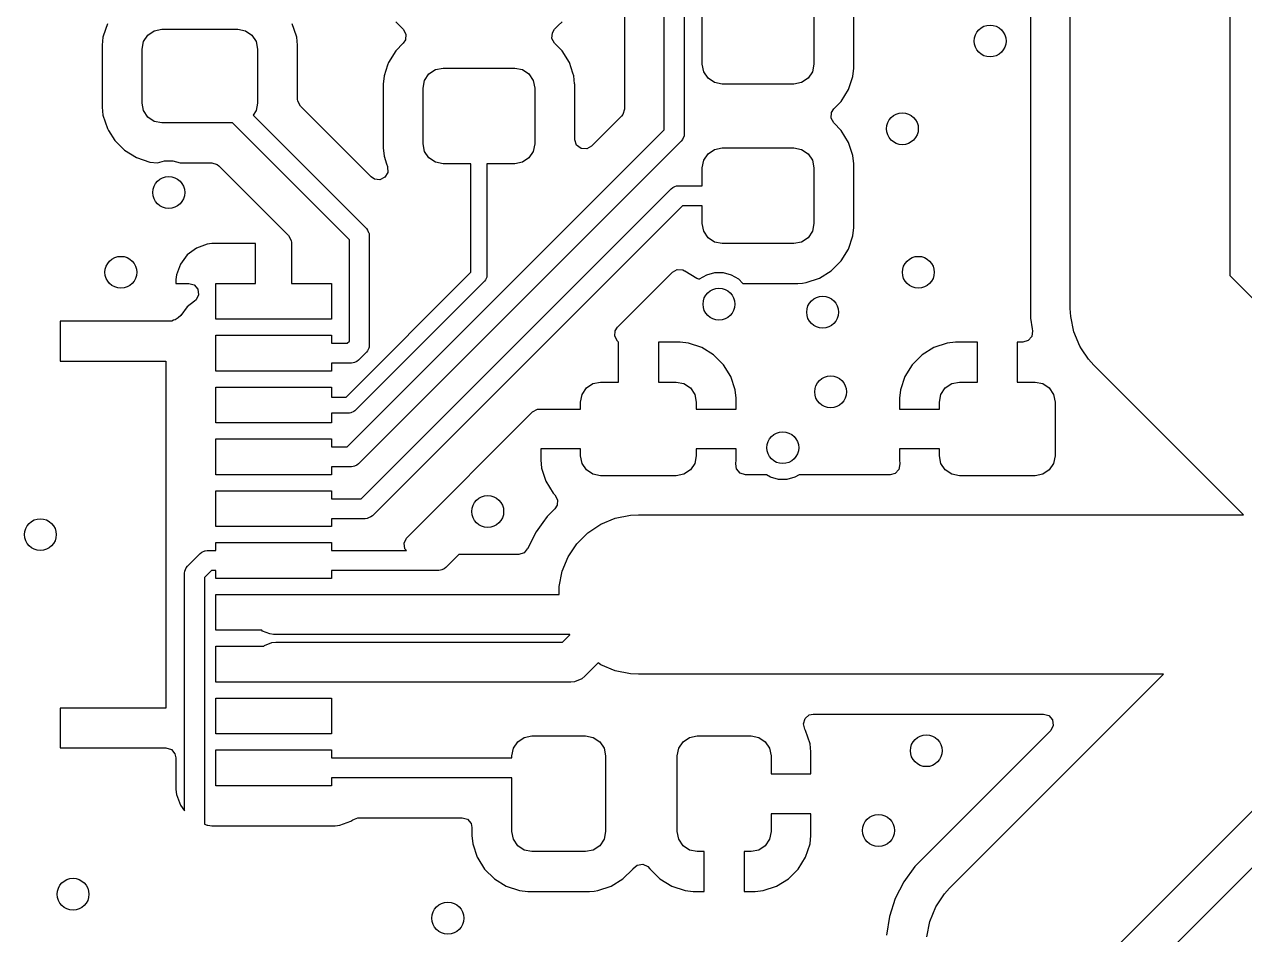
# Model space of a CAD drawing. Extents: x 2.03 to 8.88, y -5.74 to -2.97.
# Drawn here: x 7.83 to 8.433, y -5.146 to -4.697 of the extents above; entities that cross this region are included whole.
import ezdxf

# ---------------------------------------------------------------- set-up
doc = ezdxf.new("R2010")
doc.units = 0
doc.header["$MEASUREMENT"] = 0
doc.layers.add('BLACK', color=7, linetype='CONTINUOUS')

msp = doc.modelspace()

# ---------------------------------------------------------------- linework, layer by layer
at = {"layer": 'BLACK', "linetype": 'CONTINUOUS'}
for p, q in [((8.12652, -4.5612), (8.12652, -4.73841)), ((8.14622, -4.74859), (8.14622, -4.56362)), ((8.15606, -4.56566), (8.15606, -4.75063)), ((8.42543, -4.60274), (8.42543, -4.82054)), ((8.34669, -4.83685), (8.34669, -4.61905)), ((8.32699, -4.62923), (8.32699, -4.8415)), ((8.23978, -4.71811), (8.23978, -4.68661)), ((8.16496, -4.71614), (8.16496, -4.68858)), ((8.22008, -4.68858), (8.22008, -4.71614)), ((7.87127, -4.69619), (7.87032, -4.69906)), ((7.96463, -4.70233), (7.96259, -4.69619)), ((8.01367, -4.69522), (8.01736, -4.69891)), ((8.09209, -4.69891), (8.09389, -4.69711)), ((8.09389, -4.69711), (8.09578, -4.69522)), ((7.86909, -4.70274), (7.86868, -4.70679)), ((7.87032, -4.69906), (7.86909, -4.70274)), ((7.86909, -4.70274), (7.86909, -4.70274)), ((7.86909, -4.70274), (7.86909, -4.70274)), ((7.88914, -4.70499), (7.89127, -4.7018)), ((7.89127, -4.7018), (7.89446, -4.69967)), ((7.89446, -4.69967), (7.89823, -4.69892)), ((7.89823, -4.69892), (7.93563, -4.69892)), ((7.93563, -4.69892), (7.9394, -4.69967)), ((7.9394, -4.69967), (7.94259, -4.7018)), ((7.94259, -4.7018), (7.94472, -4.70499)), ((7.96476, -4.70274), (7.96463, -4.70233)), ((7.96518, -4.70679), (7.96476, -4.70274)), ((7.96476, -4.70274), (7.96476, -4.70274)), ((8.01736, -4.69891), (8.01868, -4.70132)), ((8.01848, -4.70407), (8.01736, -4.70581)), ((8.01868, -4.70132), (8.01848, -4.70407)), ((8.09077, -4.7034), (8.09097, -4.70066)), ((8.09209, -4.70581), (8.09077, -4.7034)), ((8.09097, -4.70066), (8.09209, -4.69891)), ((7.86868, -4.70679), (7.86868, -4.7373)), ((7.88839, -4.70876), (7.88914, -4.70499)), ((7.88839, -4.73533), (7.88839, -4.70876)), ((7.94472, -4.70499), (7.94547, -4.70876)), ((7.94547, -4.70876), (7.94547, -4.73533)), ((7.96518, -4.73345), (7.96518, -4.70679)), ((7.96518, -4.70679), (7.96518, -4.70679)), ((8.01367, -4.7095), (8.01005, -4.71538)), ((8.01736, -4.70581), (8.01367, -4.7095)), ((8.09578, -4.7095), (8.09209, -4.70581)), ((8.0994, -4.71538), (8.09578, -4.7095)), ((8.00961, -4.71671), (8.00787, -4.72194)), ((8.01005, -4.71538), (8.00961, -4.71671)), ((8.01005, -4.71538), (8.01005, -4.71538)), ((8.10113, -4.7206), (8.0994, -4.71538)), ((8.16571, -4.71991), (8.16496, -4.71614)), ((8.22008, -4.71614), (8.21933, -4.71991)), ((8.00787, -4.72194), (8.00746, -4.72598)), ((8.00787, -4.72194), (8.00787, -4.72194)), ((8.00787, -4.72194), (8.00787, -4.72194)), ((8.02791, -4.72419), (8.03005, -4.72099)), ((8.03005, -4.72099), (8.03324, -4.71886)), ((8.03324, -4.71886), (8.03701, -4.71811)), ((8.03701, -4.71811), (8.07244, -4.71811)), ((8.07244, -4.71811), (8.07621, -4.71886)), ((8.07621, -4.71886), (8.0794, -4.72099)), ((8.0794, -4.72099), (8.08153, -4.72419)), ((8.10157, -4.72194), (8.10113, -4.7206)), ((8.10197, -4.72585), (8.10157, -4.72194)), ((8.10157, -4.72194), (8.10157, -4.72194)), ((8.16784, -4.7231), (8.16571, -4.71991)), ((8.21933, -4.71991), (8.2172, -4.7231)), ((8.2372, -4.72871), (8.23937, -4.72216)), ((8.23937, -4.72216), (8.23978, -4.71811)), ((8.00746, -4.72598), (8.00746, -4.75748)), ((8.02717, -4.72795), (8.02791, -4.72419)), ((8.02717, -4.75551), (8.02717, -4.72795)), ((8.08153, -4.72419), (8.08228, -4.72795)), ((8.08228, -4.72795), (8.08228, -4.75551)), ((8.10199, -4.72598), (8.10197, -4.72585)), ((8.10199, -4.75317), (8.10199, -4.72598)), ((8.17104, -4.72524), (8.16784, -4.7231)), ((8.1748, -4.72598), (8.17104, -4.72524)), ((8.21024, -4.72598), (8.1748, -4.72598)), ((8.214, -4.72524), (8.21024, -4.72598)), ((8.2172, -4.7231), (8.214, -4.72524)), ((8.23357, -4.73459), (8.2372, -4.72871)), ((7.96529, -4.73448), (7.96518, -4.73345)), ((7.96661, -4.7369), (7.96529, -4.73448)), ((8.23165, -4.73652), (8.23357, -4.73459)), ((7.86868, -4.7373), (7.86868, -4.7373)), ((7.86868, -4.7373), (7.86909, -4.74135)), ((7.88914, -4.7391), (7.88839, -4.73533)), ((7.89127, -4.74229), (7.88914, -4.7391)), ((7.94472, -4.7391), (7.94321, -4.74137)), ((7.94547, -4.73533), (7.94472, -4.7391)), ((8.00155, -4.77185), (7.96661, -4.7369)), ((8.12652, -4.73841), (8.12574, -4.74105)), ((8.22857, -4.74277), (8.22876, -4.74003)), ((8.22876, -4.74003), (8.22988, -4.73828)), ((8.22988, -4.73828), (8.23165, -4.73652)), ((7.86909, -4.74135), (7.86909, -4.74135)), ((7.86909, -4.74135), (7.87127, -4.74791)), ((7.89446, -4.74443), (7.89127, -4.74229)), ((7.89823, -4.74518), (7.89446, -4.74443)), ((7.9331, -4.74518), (7.89823, -4.74518)), ((7.99075, -4.80283), (7.9331, -4.74518)), ((7.94321, -4.74137), (7.99915, -4.79731)), ((8.12509, -4.74186), (8.11032, -4.75662)), ((8.12574, -4.74105), (8.12509, -4.74186)), ((8.22988, -4.74518), (8.22857, -4.74277)), ((8.23357, -4.74887), (8.22988, -4.74518)), ((7.87127, -4.74791), (7.87127, -4.74791)), ((7.87127, -4.74791), (7.87186, -4.74887)), ((7.87186, -4.74887), (7.87489, -4.75379)), ((7.98969, -4.90512), (8.14622, -4.74859)), ((8.15597, -4.75159), (8.15523, -4.75336)), ((8.15606, -4.75063), (8.15597, -4.75159)), ((8.2372, -4.75475), (8.23357, -4.74887)), ((7.87489, -4.75379), (7.87978, -4.75867)), ((7.87978, -4.75867), (7.88566, -4.7623)), ((8.15462, -4.75411), (7.99521, -4.91352)), ((8.00746, -4.75748), (8.00746, -4.75748)), ((8.00746, -4.75748), (8.00787, -4.76153)), ((8.02791, -4.75928), (8.02717, -4.75551)), ((8.08228, -4.75551), (8.08153, -4.75928)), ((8.102, -4.75352), (8.10199, -4.75317)), ((8.10296, -4.7561), (8.102, -4.75352)), ((8.10516, -4.75775), (8.10296, -4.7561)), ((8.10791, -4.75794), (8.10516, -4.75775)), ((8.11032, -4.75662), (8.10791, -4.75794)), ((8.15523, -4.75336), (8.15462, -4.75411)), ((8.16784, -4.76036), (8.17104, -4.75823)), ((8.17104, -4.75823), (8.1748, -4.75748)), ((8.1748, -4.75748), (8.21024, -4.75748)), ((8.21024, -4.75748), (8.214, -4.75823)), ((8.214, -4.75823), (8.2172, -4.76036)), ((8.23916, -4.76068), (8.2372, -4.75475)), ((7.88566, -4.7623), (7.89221, -4.76447)), ((7.89221, -4.76447), (7.896, -4.76486)), ((7.896, -4.76486), (7.89952, -4.76391)), ((7.89952, -4.76391), (7.90363, -4.76391)), ((7.90363, -4.76391), (7.90724, -4.76488)), ((7.90724, -4.76488), (7.92292, -4.76488)), ((7.92292, -4.76488), (7.92555, -4.76566)), ((8.00787, -4.76153), (8.00787, -4.76153)), ((8.00787, -4.76153), (8.00912, -4.76528)), ((8.03005, -4.76247), (8.02791, -4.75928)), ((8.03324, -4.76461), (8.03005, -4.76247)), ((8.03701, -4.76535), (8.03324, -4.76461)), ((8.07621, -4.76461), (8.07244, -4.76535)), ((8.0794, -4.76247), (8.07621, -4.76461)), ((8.08153, -4.75928), (8.0794, -4.76247)), ((8.16496, -4.76732), (8.16571, -4.76356)), ((8.16571, -4.76356), (8.16784, -4.76036)), ((8.2172, -4.76036), (8.21933, -4.76356)), ((8.21933, -4.76356), (8.22008, -4.76732)), ((8.23937, -4.76131), (8.23916, -4.76068)), ((8.23978, -4.76535), (8.23937, -4.76131)), ((8.23937, -4.76131), (8.23937, -4.76131)), ((7.92555, -4.76566), (7.92637, -4.76631)), ((7.92637, -4.76631), (7.96077, -4.80072)), ((8.00974, -4.76961), (8.00833, -4.77197)), ((8.00912, -4.76528), (8.00958, -4.76667)), ((8.00958, -4.76667), (8.00964, -4.76686)), ((8.00964, -4.76686), (8.00974, -4.76961)), ((8.05079, -4.76535), (8.03701, -4.76535)), ((8.05079, -4.81884), (8.05079, -4.76535)), ((8.07244, -4.76535), (8.05866, -4.76535)), ((8.05866, -4.76535), (8.05866, -4.82047)), ((8.16496, -4.77618), (8.16496, -4.76732)), ((8.22008, -4.76732), (8.22008, -4.79488)), ((8.23978, -4.79685), (8.23978, -4.76535)), ((8.23978, -4.76535), (8.23978, -4.76535)), ((8.00313, -4.7729), (8.00155, -4.77185)), ((8.00587, -4.7732), (8.00313, -4.7729)), ((8.00833, -4.77197), (8.00587, -4.7732)), ((8.14967, -4.77762), (8.15042, -4.77701)), ((8.15042, -4.77701), (8.15145, -4.77658)), ((8.15042, -4.77701), (8.15042, -4.77701)), ((8.15145, -4.77658), (8.15219, -4.77628)), ((8.15219, -4.77628), (8.15315, -4.77618)), ((8.15219, -4.77628), (8.15219, -4.77628)), ((8.15315, -4.77618), (8.16496, -4.77618)), ((7.99658, -4.93071), (8.14967, -4.77762)), ((8.15519, -4.78602), (8.0021, -4.93911)), ((8.16496, -4.78602), (8.15519, -4.78602)), ((8.16496, -4.79488), (8.16496, -4.78602)), ((8.16571, -4.79865), (8.16496, -4.79488)), ((8.22008, -4.79488), (8.21933, -4.79865)), ((7.96077, -4.80072), (7.96209, -4.80313)), ((7.99915, -4.79731), (7.99976, -4.79805)), ((7.99976, -4.79805), (7.99976, -4.79805)), ((7.99976, -4.79805), (8.00024, -4.79921)), ((8.00024, -4.79921), (8.00032, -4.7994)), ((8.00032, -4.7994), (8.0005, -4.79983)), ((8.0005, -4.79983), (8.00059, -4.80079)), ((8.00059, -4.80079), (8.00059, -4.85492)), ((8.16784, -4.80184), (8.16571, -4.79865)), ((8.21933, -4.79865), (8.2172, -4.80184)), ((8.2372, -4.80745), (8.23937, -4.8009)), ((8.23937, -4.8009), (8.23978, -4.79685)), ((7.91527, -4.80695), (7.91074, -4.81035)), ((7.92058, -4.80498), (7.91527, -4.80695)), ((7.91527, -4.80695), (7.91527, -4.80695)), ((7.92292, -4.80472), (7.92058, -4.80498)), ((7.92058, -4.80498), (7.92058, -4.80498)), ((7.94449, -4.80472), (7.92292, -4.80472)), ((7.94449, -4.82441), (7.94449, -4.80472)), ((7.96209, -4.80313), (7.9622, -4.80417)), ((7.9622, -4.80417), (7.9622, -4.82441)), ((7.99075, -4.85288), (7.99075, -4.80283)), ((8.17104, -4.80398), (8.16784, -4.80184)), ((8.1748, -4.80472), (8.17104, -4.80398)), ((8.21024, -4.80472), (8.1748, -4.80472)), ((8.214, -4.80398), (8.21024, -4.80472)), ((8.2172, -4.80184), (8.214, -4.80398)), ((7.91074, -4.81035), (7.90735, -4.81488)), ((7.91074, -4.81035), (7.91074, -4.81035)), ((8.23357, -4.81333), (8.2372, -4.80745)), ((7.90735, -4.81488), (7.90537, -4.82018)), ((7.90735, -4.81488), (7.90735, -4.81488)), ((7.98912, -4.88051), (8.05079, -4.81884)), ((8.12308, -4.846), (8.15023, -4.81885)), ((8.15023, -4.81885), (8.15264, -4.81753)), ((8.15264, -4.81753), (8.15538, -4.81773)), ((8.15538, -4.81773), (8.15624, -4.81815)), ((8.15624, -4.81815), (8.15635, -4.81822)), ((8.15635, -4.81822), (8.15635, -4.81822)), ((8.15635, -4.81822), (8.16223, -4.82184)), ((8.1672, -4.8201), (8.17117, -4.81903)), ((8.17117, -4.81903), (8.17528, -4.81903)), ((8.17528, -4.81903), (8.17925, -4.8201)), ((8.22281, -4.82184), (8.22869, -4.81822)), ((8.22869, -4.81822), (8.23357, -4.81333)), ((7.90537, -4.82018), (7.90512, -4.82253)), ((7.90512, -4.82253), (7.90512, -4.82441)), ((7.90512, -4.82441), (7.91144, -4.82441)), ((7.90537, -4.82018), (7.90537, -4.82018)), ((7.91144, -4.82441), (7.91408, -4.82518)), ((7.91408, -4.82518), (7.91588, -4.82726)), ((7.9248, -4.84213), (7.9248, -4.82441)), ((7.9248, -4.82441), (7.94449, -4.82441)), ((7.9622, -4.82441), (7.98189, -4.82441)), ((7.98189, -4.82441), (7.98189, -4.84213)), ((8.05751, -4.82326), (7.99353, -4.88723)), ((8.058, -4.82266), (8.05751, -4.82326)), ((8.05859, -4.82124), (8.058, -4.82266)), ((8.05866, -4.82047), (8.05859, -4.82124)), ((8.16223, -4.82184), (8.16352, -4.82227)), ((8.16352, -4.82227), (8.16364, -4.82215)), ((8.16364, -4.82215), (8.1672, -4.8201)), ((8.17925, -4.8201), (8.18282, -4.82215)), ((8.18282, -4.82215), (8.18509, -4.82443)), ((8.18509, -4.82443), (8.21221, -4.82443)), ((8.21221, -4.82443), (8.21442, -4.8242)), ((8.21221, -4.82443), (8.21221, -4.82443)), ((8.21221, -4.82443), (8.21221, -4.82443)), ((8.21442, -4.8242), (8.21625, -4.82402)), ((8.21625, -4.82402), (8.22281, -4.82184)), ((8.42543, -4.82054), (8.5165, -4.91161)), ((7.91627, -4.82999), (7.91513, -4.83249)), ((7.91588, -4.82726), (7.91627, -4.82999)), ((7.91073, -4.83592), (7.90755, -4.84017)), ((7.91437, -4.8332), (7.91073, -4.83592)), ((7.91513, -4.83249), (7.91437, -4.8332)), ((8.34688, -4.84071), (8.34669, -4.83685)), ((7.90211, -4.84311), (7.84803, -4.84311)), ((7.84803, -4.84311), (7.84803, -4.8628)), ((7.90212, -4.84311), (7.90211, -4.84311)), ((7.90315, -4.843), (7.90212, -4.84311)), ((7.90212, -4.84311), (7.90212, -4.84311)), ((7.90212, -4.84311), (7.90212, -4.84311)), ((7.90392, -4.84258), (7.90315, -4.843)), ((7.90476, -4.84233), (7.90392, -4.84258)), ((7.90628, -4.84135), (7.90476, -4.84233)), ((7.90755, -4.84017), (7.90628, -4.84135)), ((7.98189, -4.84213), (7.9248, -4.84213)), ((8.32699, -4.8415), (8.32782, -4.84677)), ((8.34839, -4.84828), (8.34688, -4.84071)), ((8.12176, -4.85049), (8.12196, -4.84774)), ((8.12196, -4.84774), (8.12308, -4.846)), ((8.32799, -4.8478), (8.32763, -4.85053)), ((8.32782, -4.84677), (8.32798, -4.84774)), ((8.32798, -4.84774), (8.32799, -4.8478)), ((8.35134, -4.85541), (8.34839, -4.84828)), ((7.9248, -4.86772), (7.9248, -4.85)), ((7.9248, -4.85), (7.98189, -4.85)), ((7.98189, -4.85), (7.98189, -4.85394)), ((7.98189, -4.85394), (7.98969, -4.85394)), ((7.98969, -4.85394), (7.99075, -4.85288)), ((8.00059, -4.85492), (8.0005, -4.85588)), ((8.12308, -4.8529), (8.12176, -4.85049)), ((8.12362, -4.85344), (8.12308, -4.8529)), ((8.12362, -4.87313), (8.12362, -4.85344)), ((8.15413, -4.85344), (8.14331, -4.85344)), ((8.14331, -4.85344), (8.14331, -4.87313)), ((8.15818, -4.85386), (8.15413, -4.85344)), ((8.16473, -4.85603), (8.15818, -4.85386)), ((8.15818, -4.85386), (8.15818, -4.85386)), ((8.28592, -4.85386), (8.27937, -4.85603)), ((8.28996, -4.85344), (8.28592, -4.85386)), ((8.30079, -4.85344), (8.28996, -4.85344)), ((8.28996, -4.85344), (8.28996, -4.85344)), ((8.30079, -4.87313), (8.30079, -4.85344)), ((8.32316, -4.85344), (8.32047, -4.85344)), ((8.32047, -4.85344), (8.32047, -4.87313)), ((8.32323, -4.85344), (8.32316, -4.85344)), ((8.32586, -4.85263), (8.32323, -4.85344)), ((8.32763, -4.85053), (8.32586, -4.85263)), ((8.35225, -4.85677), (8.35134, -4.85541)), ((7.99915, -4.8584), (7.99521, -4.86234)), ((7.99976, -4.85766), (7.99915, -4.8584)), ((8.0003, -4.85635), (7.99976, -4.85766)), ((7.99976, -4.85766), (7.99976, -4.85766)), ((8.0005, -4.85588), (8.0003, -4.85635)), ((8.0005, -4.85588), (8.0005, -4.85588)), ((8.1706, -4.85965), (8.16473, -4.85603)), ((8.16473, -4.85603), (8.16473, -4.85603)), ((8.17548, -4.86453), (8.1706, -4.85965)), ((8.27349, -4.85965), (8.26861, -4.86453)), ((8.27937, -4.85603), (8.27349, -4.85965)), ((8.27937, -4.85603), (8.27937, -4.85603)), ((8.35563, -4.86183), (8.35225, -4.85677)), ((7.84803, -4.8628), (7.9002, -4.8628)), ((7.9002, -4.8628), (7.9002, -5.03406)), ((7.99173, -4.86378), (7.98189, -4.86378)), ((7.98189, -4.86378), (7.98189, -4.86772)), ((7.99269, -4.86368), (7.99173, -4.86378)), ((7.99322, -4.86346), (7.99269, -4.86368)), ((7.99269, -4.86368), (7.99269, -4.86368)), ((7.99447, -4.86295), (7.99322, -4.86346)), ((7.99521, -4.86234), (7.99447, -4.86295)), ((7.99447, -4.86295), (7.99447, -4.86295)), ((8.17911, -4.87041), (8.17548, -4.86453)), ((8.26861, -4.86453), (8.26499, -4.87041)), ((8.35822, -4.86469), (8.35563, -4.86183)), ((8.43212, -4.93858), (8.35822, -4.86469)), ((7.98189, -4.86772), (7.9248, -4.86772)), ((8.111, -4.87388), (8.11476, -4.87313)), ((8.11476, -4.87313), (8.12362, -4.87313)), ((8.14331, -4.87313), (8.15217, -4.87313)), ((8.15217, -4.87313), (8.15593, -4.87388)), ((8.18128, -4.87696), (8.17911, -4.87041)), ((8.17911, -4.87041), (8.17911, -4.87041)), ((8.26499, -4.87041), (8.26281, -4.87696)), ((8.26499, -4.87041), (8.26499, -4.87041)), ((8.28816, -4.87388), (8.29193, -4.87313)), ((8.29193, -4.87313), (8.30079, -4.87313)), ((8.32047, -4.87313), (8.32933, -4.87313)), ((8.32933, -4.87313), (8.3331, -4.87388)), ((7.9248, -4.89331), (7.9248, -4.87559)), ((7.9248, -4.87559), (7.98189, -4.87559)), ((7.98189, -4.87559), (7.98189, -4.88051)), ((8.10492, -4.88297), (8.10567, -4.87921)), ((8.10567, -4.87921), (8.1078, -4.87601)), ((8.1078, -4.87601), (8.111, -4.87388)), ((8.15593, -4.87388), (8.15913, -4.87601)), ((8.15913, -4.87601), (8.16126, -4.87921)), ((8.16126, -4.87921), (8.16201, -4.88297)), ((8.18169, -4.881), (8.18128, -4.87696)), ((8.26281, -4.87696), (8.2624, -4.881)), ((8.26281, -4.87696), (8.26281, -4.87696)), ((8.28209, -4.88297), (8.28284, -4.87921)), ((8.28284, -4.87921), (8.28497, -4.87601)), ((8.28497, -4.87601), (8.28816, -4.87388)), ((8.3331, -4.87388), (8.33629, -4.87601)), ((8.33629, -4.87601), (8.33842, -4.87921)), ((8.33842, -4.87921), (8.33917, -4.88297)), ((7.98189, -4.88051), (7.98912, -4.88051)), ((8.10492, -4.88642), (8.10492, -4.88297)), ((8.16201, -4.88297), (8.16201, -4.88642)), ((8.18169, -4.88101), (8.18169, -4.881)), ((8.18169, -4.881), (8.18169, -4.881)), ((8.18169, -4.88642), (8.18169, -4.88101)), ((8.2624, -4.881), (8.2624, -4.88642)), ((8.28209, -4.88642), (8.28209, -4.88297)), ((8.33917, -4.88297), (8.33917, -4.90955)), ((7.99075, -4.88839), (7.98189, -4.88839)), ((7.98189, -4.88839), (7.98189, -4.89331)), ((7.99152, -4.88831), (7.99075, -4.88839)), ((7.99294, -4.88772), (7.99152, -4.88831)), ((7.99353, -4.88723), (7.99294, -4.88772)), ((8.01912, -4.94995), (8.08123, -4.88785)), ((8.08123, -4.88785), (8.08365, -4.88653)), ((8.08365, -4.88653), (8.08468, -4.88642)), ((8.08468, -4.88642), (8.10492, -4.88642)), ((8.16201, -4.88642), (8.18169, -4.88642)), ((8.2624, -4.88642), (8.28209, -4.88642)), ((7.98189, -4.89331), (7.9248, -4.89331)), ((7.9248, -4.9189), (7.9248, -4.90118)), ((7.9248, -4.90118), (7.98189, -4.90118)), ((7.98189, -4.90118), (7.98189, -4.90512)), ((7.98189, -4.90512), (7.98969, -4.90512)), ((8.10492, -4.9061), (8.08524, -4.9061)), ((8.08524, -4.9061), (8.08524, -4.91152)), ((8.10492, -4.90955), (8.10492, -4.9061)), ((8.10567, -4.91331), (8.10492, -4.90955)), ((8.16201, -4.90955), (8.16126, -4.91331)), ((8.18169, -4.9061), (8.16201, -4.9061)), ((8.16201, -4.9061), (8.16201, -4.90955)), ((8.18169, -4.91151), (8.18169, -4.9061)), ((8.28209, -4.9061), (8.2624, -4.9061)), ((8.2624, -4.9061), (8.2624, -4.91152)), ((8.28209, -4.90955), (8.28209, -4.9061)), ((8.28284, -4.91331), (8.28209, -4.90955)), ((8.33917, -4.90955), (8.33842, -4.91331)), ((7.99173, -4.91496), (7.98189, -4.91496)), ((7.98189, -4.91496), (7.98189, -4.9189)), ((7.99269, -4.91487), (7.99173, -4.91496)), ((7.99321, -4.91465), (7.99269, -4.91487)), ((7.99269, -4.91487), (7.99269, -4.91487)), ((7.99447, -4.91413), (7.99321, -4.91465)), ((7.99521, -4.91352), (7.99447, -4.91413)), ((7.99447, -4.91413), (7.99447, -4.91413)), ((8.08524, -4.91152), (8.08565, -4.91556)), ((8.08565, -4.91556), (8.08782, -4.92211)), ((8.1078, -4.91651), (8.10567, -4.91331)), ((8.16126, -4.91331), (8.15913, -4.91651)), ((8.18149, -4.9135), (8.18169, -4.91152)), ((8.18191, -4.91602), (8.18149, -4.9135)), ((8.18169, -4.91152), (8.18169, -4.91151)), ((8.2626, -4.9135), (8.2621, -4.9162)), ((8.2624, -4.91152), (8.2626, -4.9135)), ((8.28497, -4.91651), (8.28284, -4.91331)), ((8.33842, -4.91331), (8.33629, -4.91651)), ((7.98189, -4.9189), (7.9248, -4.9189)), ((8.111, -4.91864), (8.1078, -4.91651)), ((8.11476, -4.91939), (8.111, -4.91864)), ((8.15217, -4.91939), (8.11476, -4.91939)), ((8.15593, -4.91864), (8.15217, -4.91939)), ((8.15913, -4.91651), (8.15593, -4.91864)), ((8.18371, -4.9181), (8.18191, -4.91602)), ((8.18635, -4.91888), (8.18371, -4.9181)), ((8.19665, -4.91888), (8.18635, -4.91888)), ((8.1987, -4.92006), (8.19665, -4.91888)), ((8.20267, -4.92113), (8.1987, -4.92006)), ((8.20678, -4.92113), (8.20267, -4.92113)), ((8.21075, -4.92006), (8.20678, -4.92113)), ((8.2128, -4.91888), (8.21075, -4.92006)), ((8.25775, -4.91888), (8.2128, -4.91888)), ((8.26022, -4.91821), (8.25775, -4.91888)), ((8.2621, -4.9162), (8.26022, -4.91821)), ((8.28816, -4.91864), (8.28497, -4.91651)), ((8.29193, -4.91939), (8.28816, -4.91864)), ((8.32933, -4.91939), (8.29193, -4.91939)), ((8.3331, -4.91864), (8.32933, -4.91939)), ((8.33629, -4.91651), (8.3331, -4.91864)), ((7.9248, -4.94449), (7.9248, -4.92677)), ((7.9248, -4.92677), (7.98189, -4.92677)), ((7.98189, -4.92677), (7.98189, -4.93071)), ((8.08782, -4.92211), (8.08782, -4.92211)), ((8.08782, -4.92211), (8.09144, -4.92799)), ((7.98189, -4.93071), (7.99658, -4.93071)), ((8.09144, -4.92799), (8.09221, -4.92876)), ((8.09221, -4.92876), (8.09353, -4.93117)), ((8.09353, -4.93117), (8.09334, -4.93391)), ((8.00136, -4.93972), (8.00019, -4.9402)), ((8.0021, -4.93911), (8.00136, -4.93972)), ((8.00136, -4.93972), (8.00136, -4.93972)), ((8.0884, -4.93947), (8.08628, -4.94239)), ((8.09221, -4.93566), (8.0884, -4.93947)), ((8.0884, -4.93947), (8.0884, -4.93947)), ((8.0884, -4.93947), (8.0884, -4.93947)), ((8.09334, -4.93391), (8.09221, -4.93566)), ((8.12204, -4.94028), (8.12961, -4.93877)), ((8.12961, -4.93877), (8.13346, -4.93858)), ((8.13346, -4.93858), (8.31063, -4.93858)), ((8.31063, -4.93858), (8.43212, -4.93858)), ((7.98189, -4.94449), (7.9248, -4.94449)), ((7.99862, -4.94055), (7.98189, -4.94055)), ((7.98189, -4.94055), (7.98189, -4.94449)), ((7.99958, -4.94046), (7.99862, -4.94055)), ((8.00019, -4.9402), (7.99958, -4.94046)), ((7.99958, -4.94046), (7.99958, -4.94046)), ((8.08628, -4.94239), (8.08294, -4.94699)), ((8.10849, -4.94752), (8.11491, -4.94323)), ((8.11491, -4.94323), (8.12204, -4.94028)), ((8.01774, -4.95271), (8.01889, -4.95021)), ((8.01889, -4.95021), (8.01912, -4.94995)), ((8.08294, -4.94699), (8.07863, -4.95545)), ((8.10303, -4.95298), (8.10849, -4.94752)), ((7.91085, -4.964), (7.91711, -4.95774)), ((7.91711, -4.95774), (7.91786, -4.95713)), ((7.91786, -4.95713), (7.91943, -4.95648)), ((7.91786, -4.95713), (7.91786, -4.95713)), ((7.91943, -4.95648), (7.91963, -4.95639)), ((7.91963, -4.95639), (7.92059, -4.9563)), ((7.91963, -4.95639), (7.91963, -4.95639)), ((7.92059, -4.9563), (7.9248, -4.9563)), ((7.9248, -4.9563), (7.9248, -4.95236)), ((7.9248, -4.95236), (7.98189, -4.95236)), ((7.98189, -4.95236), (7.98189, -4.9563)), ((7.98189, -4.9563), (8.01889, -4.9563)), ((8.01814, -4.95543), (8.01774, -4.95271)), ((8.01889, -4.9563), (8.01814, -4.95543)), ((8.07699, -4.95742), (8.07438, -4.95828)), ((8.07859, -4.95543), (8.07699, -4.95742)), ((8.07863, -4.95545), (8.07859, -4.95543)), ((8.09874, -4.95939), (8.10303, -4.95298)), ((8.04474, -4.95829), (8.03832, -4.9647)), ((8.07421, -4.95829), (8.04474, -4.95829)), ((8.07438, -4.95828), (8.07421, -4.95829)), ((8.09579, -4.96652), (8.09874, -4.95939)), ((7.90941, -4.96748), (7.9095, -4.96652)), ((7.90941, -5.08476), (7.90941, -4.96748)), ((7.9095, -4.96652), (7.91024, -4.96475)), ((7.91024, -4.96475), (7.91085, -4.964)), ((7.91024, -4.96475), (7.91024, -4.96475)), ((7.92263, -4.96614), (7.91925, -4.96952)), ((7.91925, -4.96952), (7.91925, -5.0914)), ((7.9248, -4.96614), (7.92263, -4.96614)), ((7.9248, -4.97008), (7.9248, -4.96614)), ((8.03484, -4.96614), (7.98189, -4.96614)), ((7.98189, -4.96614), (7.98189, -4.97008)), ((8.0358, -4.96605), (8.03484, -4.96614)), ((8.03647, -4.96577), (8.0358, -4.96605)), ((8.0358, -4.96605), (8.0358, -4.96605)), ((8.03758, -4.96531), (8.03647, -4.96577)), ((8.03832, -4.9647), (8.03758, -4.96531)), ((8.03758, -4.96531), (8.03758, -4.96531)), ((8.09428, -4.97409), (8.09579, -4.96652)), ((7.98189, -4.97008), (7.9248, -4.97008)), ((8.09428, -4.97799), (8.09428, -4.97409)), ((7.9248, -4.99567), (7.9248, -4.97795)), ((7.9248, -4.97795), (7.98189, -4.97795)), ((7.98189, -4.97795), (7.98189, -4.97799)), ((7.98189, -4.97799), (8.09428, -4.97799)), ((7.94753, -4.99567), (7.9248, -4.99567)), ((7.94788, -4.99602), (7.94753, -4.99567)), ((7.95143, -4.99749), (7.94788, -4.99602)), ((7.95335, -4.99768), (7.95143, -4.99749)), ((8.09952, -4.99768), (7.95335, -4.99768)), ((8.09596, -5.00154), (8.09964, -4.99786)), ((8.09964, -4.99786), (8.09952, -4.99768)), ((7.9248, -5.02126), (7.9248, -5.00354)), ((7.9248, -5.00354), (7.94855, -5.00354)), ((7.94855, -5.00354), (7.9489, -5.00319)), ((7.9489, -5.00319), (7.95245, -5.00172)), ((7.95245, -5.00172), (7.95437, -5.00154)), ((7.95437, -5.00154), (8.09596, -5.00154)), ((8.5165, -5.00492), (8.3563, -5.16513)), ((8.11356, -5.01178), (8.107, -5.01834)), ((8.11491, -5.01267), (8.11356, -5.01178)), ((8.12204, -5.01563), (8.11491, -5.01267)), ((8.12961, -5.01713), (8.12204, -5.01563)), ((8.13346, -5.01732), (8.12961, -5.01713)), ((8.31063, -5.01732), (8.13346, -5.01732)), ((8.28712, -5.12295), (8.39275, -5.01732)), ((8.39275, -5.01732), (8.31063, -5.01732)), ((7.98189, -5.02126), (7.9248, -5.02126)), ((8.10004, -5.02122), (7.98189, -5.02122)), ((7.98189, -5.02122), (7.98189, -5.02126)), ((8.10196, -5.02103), (8.10004, -5.02122)), ((8.10551, -5.01956), (8.10196, -5.02103)), ((8.107, -5.01834), (8.10551, -5.01956)), ((8.10551, -5.01956), (8.10551, -5.01956)), ((7.9248, -5.04685), (7.9248, -5.02913)), ((7.9248, -5.02913), (7.98189, -5.02913)), ((7.98189, -5.02913), (7.98189, -5.04685)), ((8.37743, -5.17186), (8.52324, -5.02606)), ((7.9002, -5.03406), (7.84803, -5.03406)), ((7.84803, -5.03406), (7.84803, -5.05374)), ((8.2149, -5.04182), (8.21572, -5.03919)), ((8.21562, -5.04447), (8.2149, -5.04182)), ((8.21572, -5.03919), (8.21783, -5.03743)), ((8.21783, -5.03743), (8.21978, -5.03703)), ((8.21978, -5.03703), (8.30598, -5.03703)), ((8.30598, -5.03703), (8.33339, -5.03703)), ((8.33339, -5.03703), (8.33603, -5.0378)), ((8.33603, -5.0378), (8.33783, -5.03988)), ((8.33783, -5.03988), (8.33822, -5.0426)), ((7.98189, -5.04685), (7.9248, -5.04685)), ((8.07704, -5.04858), (8.08081, -5.04783)), ((8.08081, -5.04783), (8.10738, -5.04783)), ((8.10738, -5.04783), (8.11115, -5.04858)), ((8.15873, -5.04858), (8.1625, -5.04783)), ((8.1625, -5.04783), (8.18907, -5.04783)), ((8.18907, -5.04783), (8.19284, -5.04858)), ((8.21602, -5.04511), (8.21562, -5.04447)), ((8.21819, -5.05167), (8.21602, -5.04511)), ((8.21602, -5.04511), (8.21602, -5.04511)), ((8.33684, -5.04536), (8.2699, -5.1123)), ((8.33708, -5.04511), (8.33684, -5.04536)), ((8.33822, -5.0426), (8.33708, -5.04511)), ((7.84803, -5.05374), (7.90022, -5.05374)), ((7.90022, -5.05374), (7.90286, -5.05452)), ((8.07096, -5.05768), (8.07171, -5.05391)), ((8.07171, -5.05391), (8.07385, -5.05072)), ((8.07385, -5.05072), (8.07704, -5.04858)), ((8.11115, -5.04858), (8.11434, -5.05072)), ((8.11434, -5.05072), (8.11648, -5.05391)), ((8.11648, -5.05391), (8.11722, -5.05768)), ((8.15266, -5.05768), (8.15341, -5.05391)), ((8.15341, -5.05391), (8.15554, -5.05072)), ((8.15554, -5.05072), (8.15873, -5.04858)), ((8.19284, -5.04858), (8.19603, -5.05072)), ((8.19603, -5.05072), (8.19817, -5.05391)), ((8.19817, -5.05391), (8.19892, -5.05768)), ((8.2186, -5.05571), (8.21819, -5.05167)), ((7.90286, -5.05452), (7.90466, -5.05659)), ((7.90466, -5.05659), (7.9051, -5.05862)), ((7.9051, -5.05862), (7.9051, -5.07433)), ((7.9248, -5.07244), (7.9248, -5.05472)), ((7.9248, -5.05472), (7.98189, -5.05472)), ((7.98189, -5.05472), (7.98189, -5.05866)), ((7.98189, -5.05866), (8.07096, -5.05866)), ((8.07096, -5.05866), (8.07096, -5.05768)), ((8.11722, -5.05768), (8.11722, -5.09508)), ((8.15266, -5.09508), (8.15266, -5.05768)), ((8.19892, -5.05768), (8.19892, -5.06654)), ((8.2186, -5.06654), (8.2186, -5.05571)), ((8.2186, -5.05571), (8.2186, -5.05571)), ((8.07096, -5.0685), (7.98189, -5.0685)), ((7.98189, -5.0685), (7.98189, -5.07244)), ((8.07096, -5.09508), (8.07096, -5.0685)), ((8.19892, -5.06654), (8.2186, -5.06654)), ((7.9051, -5.07433), (7.9051, -5.07433)), ((7.9051, -5.07433), (7.90535, -5.07667)), ((7.90535, -5.07667), (7.90733, -5.08198)), ((7.98189, -5.07244), (7.9248, -5.07244)), ((7.90733, -5.08198), (7.90733, -5.08198)), ((7.90733, -5.08198), (7.90941, -5.08476)), ((7.98612, -5.09189), (7.99143, -5.08991)), ((7.99143, -5.08991), (7.99241, -5.08918)), ((7.99241, -5.08918), (7.99498, -5.08822)), ((7.99498, -5.08822), (7.99533, -5.08821)), ((7.99533, -5.08821), (8.04638, -5.08821)), ((8.04638, -5.08821), (8.04902, -5.08898)), ((8.04902, -5.08898), (8.05082, -5.09106)), ((8.2186, -5.08622), (8.19892, -5.08622)), ((8.19892, -5.08622), (8.19892, -5.09508)), ((8.2186, -5.09705), (8.2186, -5.08622)), ((7.91925, -5.0914), (7.92057, -5.09189)), ((7.92057, -5.09189), (7.92057, -5.09189)), ((7.92057, -5.09189), (7.92084, -5.09192)), ((7.92084, -5.09192), (7.92292, -5.09215)), ((7.92292, -5.09215), (7.98377, -5.09215)), ((7.98377, -5.09215), (7.98612, -5.09189)), ((8.05082, -5.09106), (8.05126, -5.09309)), ((8.05126, -5.09309), (8.05126, -5.09705)), ((8.07171, -5.09885), (8.07096, -5.09508)), ((8.11722, -5.09508), (8.11648, -5.09885)), ((8.15341, -5.09885), (8.15266, -5.09508)), ((8.19892, -5.09508), (8.19817, -5.09885)), ((8.05126, -5.09705), (8.05167, -5.10109)), ((8.05167, -5.10109), (8.05167, -5.10109)), ((8.05167, -5.10109), (8.05385, -5.10765)), ((8.07385, -5.10204), (8.07171, -5.09885)), ((8.07704, -5.10417), (8.07385, -5.10204)), ((8.11434, -5.10204), (8.11115, -5.10417)), ((8.11648, -5.09885), (8.11434, -5.10204)), ((8.15554, -5.10204), (8.15341, -5.09885)), ((8.15873, -5.10417), (8.15554, -5.10204)), ((8.19603, -5.10204), (8.19284, -5.10417)), ((8.19817, -5.09885), (8.19603, -5.10204)), ((8.21602, -5.10764), (8.21819, -5.10109)), ((8.21819, -5.10109), (8.2186, -5.09705)), ((8.21819, -5.10109), (8.21819, -5.10109)), ((8.2186, -5.09705), (8.2186, -5.09705)), ((8.05385, -5.10765), (8.05385, -5.10765)), ((8.05385, -5.10765), (8.05414, -5.10813)), ((8.05414, -5.10813), (8.05747, -5.11353)), ((8.08081, -5.10492), (8.07704, -5.10417)), ((8.10738, -5.10492), (8.08081, -5.10492)), ((8.11115, -5.10417), (8.10738, -5.10492)), ((8.1625, -5.10492), (8.15873, -5.10417)), ((8.16594, -5.10492), (8.1625, -5.10492)), ((8.16594, -5.12461), (8.16594, -5.10492)), ((8.18907, -5.10492), (8.18563, -5.10492)), ((8.18563, -5.10492), (8.18563, -5.12461)), ((8.19284, -5.10417), (8.18907, -5.10492)), ((8.21239, -5.11352), (8.21602, -5.10764)), ((8.21602, -5.10764), (8.21602, -5.10764)), ((8.05747, -5.11353), (8.06236, -5.11841)), ((8.12583, -5.11841), (8.13072, -5.11353)), ((8.13072, -5.11353), (8.1308, -5.1134)), ((8.1308, -5.1134), (8.13088, -5.11333)), ((8.13088, -5.11333), (8.13089, -5.11331)), ((8.13089, -5.11331), (8.1309, -5.11331)), ((8.1309, -5.11331), (8.13284, -5.11156)), ((8.13284, -5.11156), (8.13556, -5.11112)), ((8.13556, -5.11112), (8.13808, -5.11221)), ((8.13808, -5.11221), (8.13911, -5.1134)), ((8.13911, -5.1134), (8.13918, -5.11352)), ((8.13918, -5.11352), (8.13918, -5.11352)), ((8.13918, -5.11352), (8.14406, -5.1184)), ((8.20751, -5.1184), (8.21239, -5.11352)), ((8.2699, -5.1123), (8.26444, -5.11983)), ((8.2699, -5.1123), (8.2699, -5.1123)), ((8.06236, -5.11841), (8.06823, -5.12204)), ((8.11995, -5.12204), (8.12583, -5.11841)), ((8.14406, -5.1184), (8.14994, -5.12202)), ((8.20164, -5.12202), (8.20751, -5.1184)), ((8.26444, -5.11983), (8.26021, -5.12811)), ((8.06823, -5.12204), (8.07479, -5.12421)), ((8.07479, -5.12421), (8.07884, -5.12463)), ((8.07884, -5.12463), (8.10935, -5.12463)), ((8.10935, -5.12463), (8.11157, -5.1244)), ((8.10935, -5.12463), (8.10935, -5.12463)), ((8.10935, -5.12463), (8.10935, -5.12463)), ((8.11157, -5.1244), (8.1134, -5.12421)), ((8.1134, -5.12421), (8.11995, -5.12204)), ((8.14994, -5.12202), (8.14994, -5.12202)), ((8.14994, -5.12202), (8.15649, -5.12419)), ((8.15649, -5.12419), (8.15649, -5.12419)), ((8.15649, -5.12419), (8.16053, -5.12461)), ((8.16053, -5.12461), (8.16594, -5.12461)), ((8.16594, -5.12461), (8.16594, -5.12461)), ((8.18563, -5.12461), (8.19104, -5.12461)), ((8.19104, -5.12461), (8.19509, -5.12419)), ((8.19104, -5.12461), (8.19104, -5.12461)), ((8.19509, -5.12419), (8.20164, -5.12202)), ((8.20164, -5.12202), (8.20164, -5.12202)), ((8.28024, -5.13223), (8.28453, -5.12581)), ((8.28453, -5.12581), (8.28712, -5.12295)), ((8.26021, -5.12811), (8.25734, -5.13695)), ((8.27729, -5.13936), (8.28024, -5.13223)), ((8.25734, -5.13695), (8.25589, -5.14614)), ((8.27578, -5.14693), (8.27729, -5.13936))]:
    msp.add_line(p, q, dxfattribs=at)
at = {"layer": 'BLACK'}
for centre in [(8.30709, -4.70472), (8.26378, -4.74803), (7.90157, -4.77953), (7.87795, -4.8189), (8.27165, -4.8189), (8.17323, -4.83465), (8.22441, -4.83858), (8.22835, -4.87795), (8.20472, -4.90551), (8.05906, -4.93701), (7.83819, -4.94843), (8.27559, -5.05512), (8.25197, -5.09449), (7.85433, -5.12598), (8.03937, -5.1378)]:
    msp.add_circle(centre, 0.00787, dxfattribs=at)
at = {"layer": 'WHITE'}
for centre in [(8.30709, -4.70472), (8.26378, -4.74803), (7.90157, -4.77953), (7.87795, -4.8189), (8.27165, -4.8189), (8.17323, -4.83465), (8.22441, -4.83858), (8.22835, -4.87795), (8.20472, -4.90551), (8.05906, -4.93701), (7.83819, -4.94843), (8.27559, -5.05512), (8.25197, -5.09449), (7.85433, -5.12598), (8.03937, -5.1378)]:
    msp.add_circle(centre, 0.00787, dxfattribs=at)

doc.saveas('drawing.dxf')
